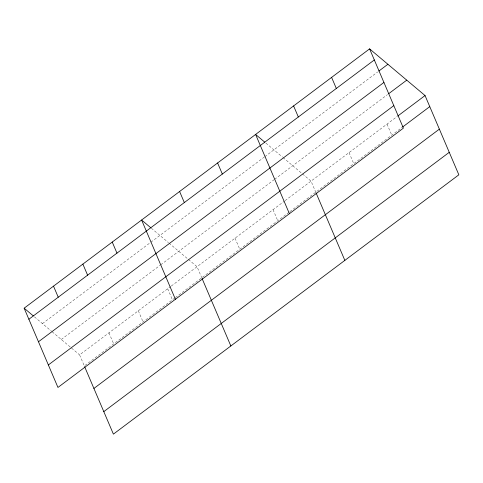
<?xml version="1.0" encoding="UTF-8"?>
<svg xmlns="http://www.w3.org/2000/svg" width="483" height="483" viewBox="0 0 483 483"><rect width="100%" height="100%" fill="white"/><g stroke="black" fill="none" stroke-linecap="round" stroke-linejoin="round"><path stroke-width="0.36" stroke-dasharray="2.42 1.81" d="M42.444 323.598L150.31 242.623M150.913 242.176L264.249 157.096M264.853 156.643L377.646 71.973M61.293 339.471L160.175 265.245M160.773 264.793L274.054 179.761M274.652 179.308L387.451 94.638M174.804 298.023L84.314 365.951L79.592 354.872L170.68 286.497M171.278 286.051L284.505 201.055M285.109 200.602L397.298 116.385M175.401 297.57L289.226 212.128M289.83 211.675L402.025 127.458M265.898 143.113L282.47 157.066M283.038 157.549L311.046 181.131L315.767 192.204M151.324 228.205L168.47 242.641M169.038 243.124L187.899 259.003M188.467 259.486L197.046 266.707L201.767 277.779M34.444 316.854L51.584 331.29M52.158 331.773L79.592 354.872M387.046 124.083L391.767 135.155M349.046 152.604L353.767 163.683M273.046 209.658L277.767 220.731M235.046 238.179L239.767 249.258M167.679 288.749L172.407 299.822M138.319 310.792L143.04 321.865M108.953 332.835L113.674 343.908"/><path stroke-width="0.72" d="M369.604 48.874L403.408 128.128L57.954 387.444L24.15 308.19L369.604 48.874L425.046 95.556L458.85 174.81L113.396 434.126L84.603 366.633M28.871 319.263L374.331 59.946M378.853 71.067L387.903 64.275M38.471 341.765L383.925 82.442M388.652 93.732L406.752 80.148M48.36 364.943L393.814 105.626M397.901 115.932L425.046 95.556M402.623 127.005L429.767 106.628M93.907 388.447L439.367 129.13M103.797 411.631L449.25 152.314M264.75 142.147L255.604 134.449L289.408 213.703M150.75 227.722L141.604 220.019L175.407 299.273M24.15 308.19L33.297 315.894M331.604 77.395L336.331 88.467M293.604 105.922L298.331 116.995M316.057 192.886L344.85 260.385M217.604 162.97L222.331 174.043M179.604 191.497L184.331 202.57M202.057 278.462L230.85 345.961M112.243 242.061L116.964 253.134M82.877 264.104L87.598 275.177M53.516 286.147L58.238 297.22"/></g></svg>
